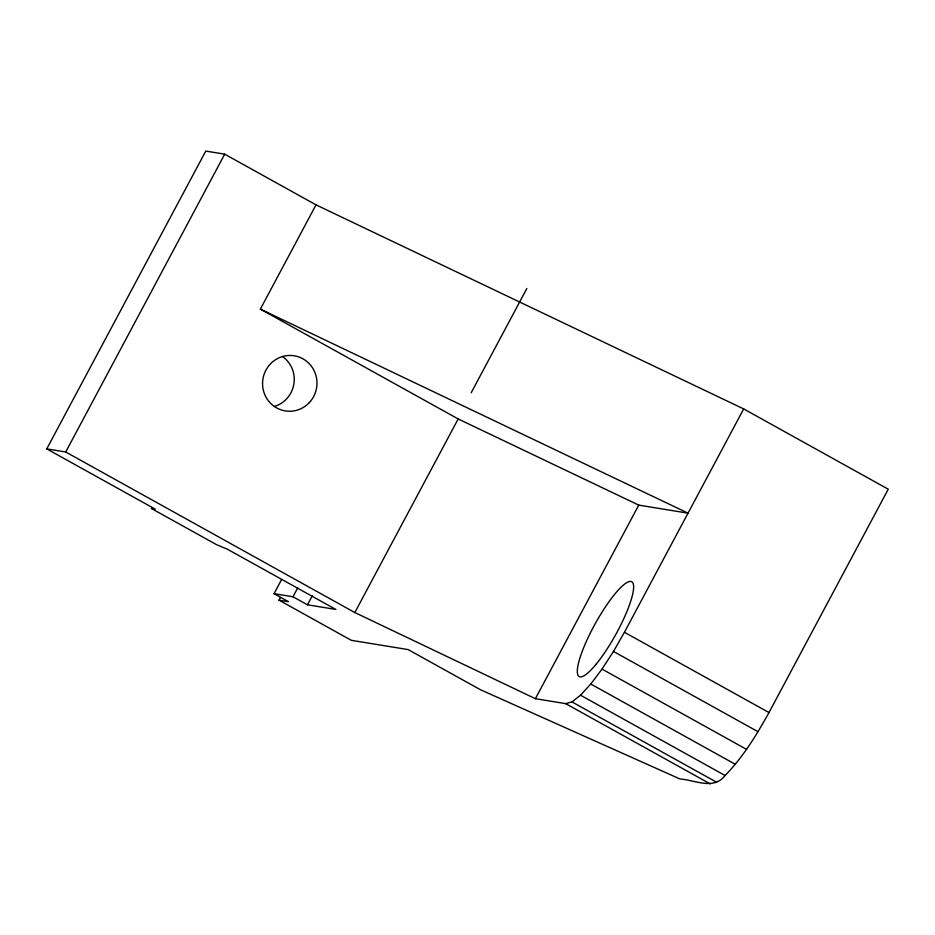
<?xml version="1.0" encoding="UTF-8"?>
<svg xmlns="http://www.w3.org/2000/svg" width="935" height="935" viewBox="0 0 935 935"><rect width="100%" height="100%" fill="white"/><g stroke="black" fill="none" stroke-linecap="round" stroke-linejoin="round"><path stroke-width="1.4" d="M281.575 579.571L274.037 593.69L292.982 596.775L307.44 604.805L335.875 609.445L227.45 549.242L216.429 544.602L151.376 508.476L155.175 509.096L46.75 448.893L205.77 151.073L224.716 154.17L316.018 204.87L743.687 408.922L888.25 489.204L768.991 712.563C756.579 734.945 743.091 757.116 725.081 775.501C713.639 790.484 694.939 779.989 679.955 778.972L480.438 689.726L408.151 649.591L351.291 640.311L279.016 600.165L280.383 597.605M46.75 448.893L65.707 451.991L224.716 154.17M260.362 309.111L688.031 513.163L638.757 505.122L458.185 418.962L260.362 309.111L316.018 204.87M292.982 596.775L297.786 587.799M307.44 604.805L312.243 595.817M471.193 392.747L526.849 288.506M65.707 451.991L354.821 612.542L458.185 418.962M354.821 612.542L535.393 698.69L638.757 505.122M535.393 698.69L565.722 703.646L571.975 701.904L580.518 695.219L590.768 684.023L602.011 669.098L613.489 651.45L624.428 632.282L743.687 408.922M279.016 600.165L288.494 601.719L274.037 593.69M624.428 632.282L768.991 712.563M613.489 651.45L758.051 731.731M602.011 669.098L746.574 749.379M590.768 684.023L735.319 764.304M580.518 695.219L725.081 775.501M571.975 701.904L716.537 782.186M565.722 703.646L710.284 783.927M282.569 356.586A27.933 27.209 -80.7 0 1 293.894 383.923A27.933 27.209 -80.7 0 1 274.621 406.386M309.415 402.506A27.933 27.209 -80.7 0 0 296.266 356.2A27.933 27.209 -80.7 0 0 263.635 391.368A27.933 27.209 -80.7 0 0 309.415 402.506M596.062 664.282A54.172 11.594 -61 0 0 633.194 583.674A54.172 11.594 -61 0 0 587.168 639.61A54.172 11.594 -61 0 0 596.062 664.282"/></g></svg>
